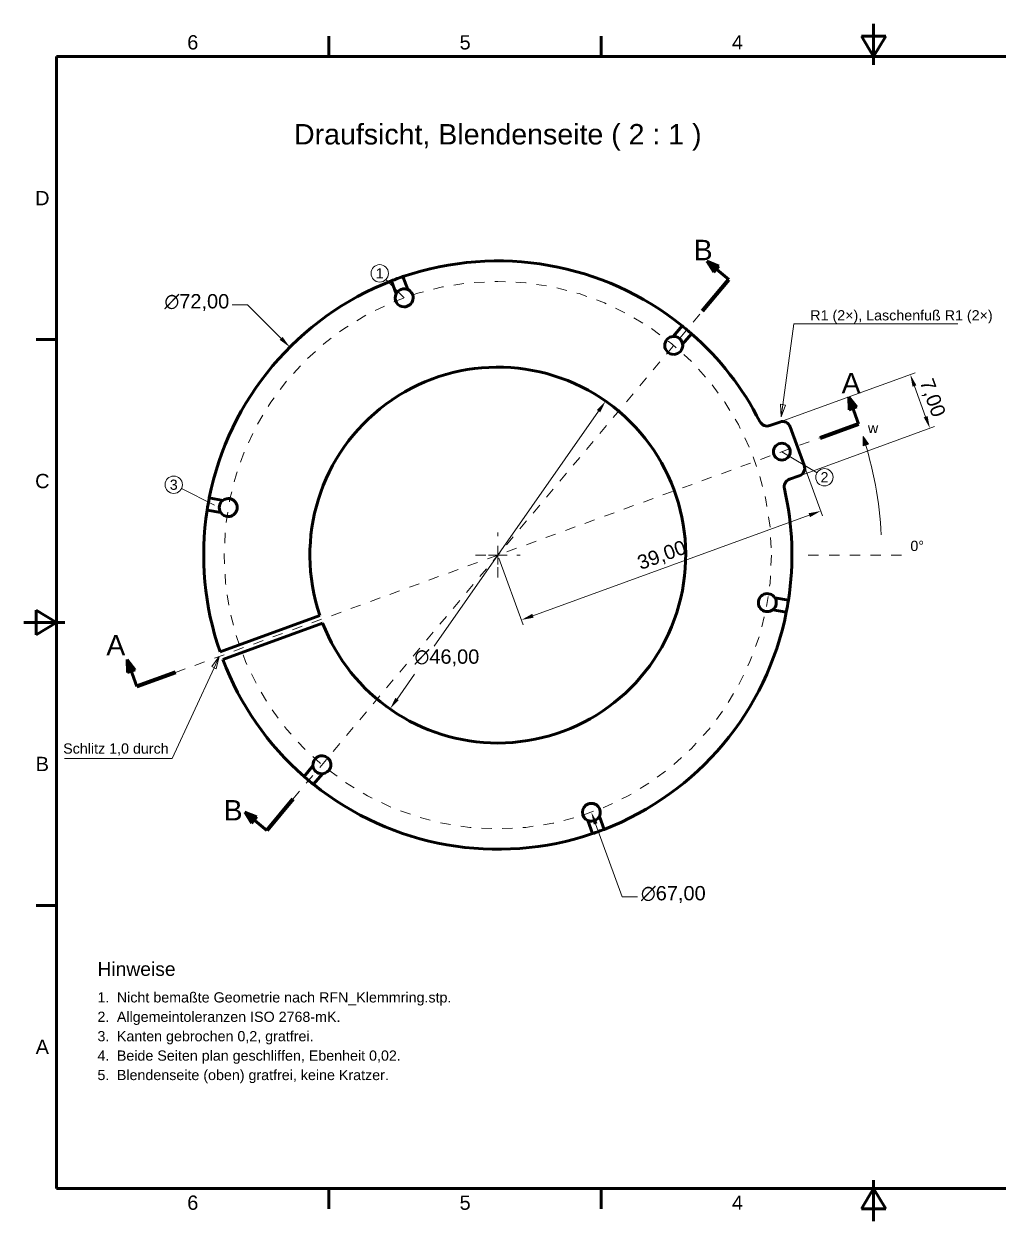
# Model space of a CAD drawing. Header units: inches. Extents: x 0.8 to 17.2, y 0.6 to 12.1.
# Drawn here: x 0.82 to 10.21, y 0.58 to 12.11 of the extents above; entities that cross this region are included whole.
import ezdxf
from ezdxf.enums import TextEntityAlignment as Align

# ---------------------------------------------------------------- set-up
doc = ezdxf.new("R2010")
doc.units = ezdxf.units.IN
doc.header["$MEASUREMENT"] = 0
doc.linetypes.add('CENTER2', pattern=[1.125, 0.75, -0.125, 0.125, -0.125])
for name, color, linetype, lineweight in [('BEMASSUNG', 7, 'Continuous', 18), ('MITTELLINIE', 7, 'CENTER2', 18), ('RAHMEN', 7, 'Continuous', 50), ('SCHNITTLINIE', 7, 'Continuous', 50), ('SICHTKANTE', 7, 'Continuous', 50), ('TEXT', 7, 'Continuous', 18)]:
    doc.layers.add(name, color=color, linetype=linetype, lineweight=lineweight)
doc.styles.add('ISO_101', font='arial.ttf')
doc.styles.add('ISO_14', font='arial.ttf')
doc.styles.add('ISO_20', font='arial.ttf')
doc.styles.add('ISO_78', font='arial.ttf')
doc.styles.add('ISO_81', font='arial.ttf')
doc.styles.add('ISO_82', font='arial.ttf')
doc.styles.add('ISO_DWG_RFN', font='arial.ttf')
doc.dimstyles.new('DWG_RFN', dxfattribs={"dimtxt": 0.137795, "dimasz": 0.11811, "dimexe": 0.049213, "dimexo": 0.031496, "dimgap": 0.031496, "dimtad": 1, "dimlfac": 25.4, "dimtxsty": 'ISO_DWG_RFN', "dimcen": 2.5, "dimclrd": 7, "dimclre": 7, "dimclrt": 7, "dimadec": 1, "dimazin": 3, "dimtfac": 1, "dimtmove": 0, "dimatfit": 3, "dimfxl": 0, "dimlwd": 18, "dimlwe": 18})

# ---------------------------------------------------------------- blocks, each defined once
blk = doc.blocks.new('Leader Text3')
at = {"layer": 'BEMASSUNG', "color": 7, "lineweight": 18}
for p, q in [((8.134, 8.443), (8.24, 9.224)), ((8.24, 9.224), (8.358, 9.224)), ((8.11, 8.447), (8.118, 8.326)), ((8.157, 8.44), (8.11, 8.447)), ((8.134, 8.443), (8.118, 8.326)), ((8.118, 8.326), (8.157, 8.44))]:
    blk.add_line(p, q, dxfattribs=at)
at = {"layer": 'BEMASSUNG', "color": 7, "lineweight": 18, "flags": 128}
blk.add_lwpolyline([(8.11, 8.447), (8.118, 8.326), (8.157, 8.44), (8.11, 8.447)], dxfattribs=at)
at = {"layer": 'BEMASSUNG', "color": 7}
blk.add_solid([(8.11, 8.447), (8.118, 8.326), (8.157, 8.44), (8.11, 8.447)], dxfattribs=at)
blk = doc.blocks.new('Leader Text4')
at = {"layer": 'BEMASSUNG', "color": 7, "lineweight": 18}
for p, q in [((2.7, 6.017), (2.629, 5.919)), ((2.651, 5.909), (2.7, 6.017)), ((2.672, 5.899), (2.7, 6.017)), ((2.651, 5.909), (2.247, 5.033)), ((2.629, 5.919), (2.672, 5.899)), ((2.247, 5.033), (2.129, 5.033))]:
    blk.add_line(p, q, dxfattribs=at)
at = {"layer": 'BEMASSUNG', "color": 7, "lineweight": 18, "flags": 128}
blk.add_lwpolyline([(2.672, 5.899), (2.7, 6.017), (2.629, 5.919), (2.672, 5.899)], dxfattribs=at)
at = {"layer": 'BEMASSUNG', "color": 7}
blk.add_solid([(2.672, 5.899), (2.7, 6.017), (2.629, 5.919), (2.672, 5.899)], dxfattribs=at)
blk = doc.blocks.new('*D19')
at = {"layer": 'BEMASSUNG', "color": 7, "lineweight": 18, "transparency": 16777216}
for p, q in [((2.826, 9.405), (2.975, 9.405)), ((2.975, 9.405), (3.298, 9.082)), ((5.386, 6.904), (5.386, 7.084)), ((5.296, 6.994), (5.476, 6.994))]:
    blk.add_line(p, q, dxfattribs=at)
at = {"layer": 'BEMASSUNG', "color": 7, "transparency": 16777216}
blk.add_solid([(3.312, 9.096), (3.284, 9.068), (3.381, 8.998)], dxfattribs=at)
at = {"layer": 'Defpoints', "color": 0, "transparency": 16777216}
for p in [(3.381, 8.998), (7.39, 4.99)]:
    blk.add_point(p, dxfattribs=at)
at = {"layer": 'BEMASSUNG', "color": 7, "lineweight": 18, "transparency": 16777216, "insert": (2.173, 9.509), "char_height": 0.1378, "attachment_point": 1, "style": 'ISO_DWG_RFN'}
blk.add_mtext('\\A1;{\\fAIGDT|b0|i0;\\ln}\\fArial|b0|i0;{\\H0.1378;72,00}', dxfattribs=at)
blk = doc.blocks.new('*D20')
at = {"layer": 'BEMASSUNG', "color": 7, "lineweight": 18, "transparency": 16777216}
for p, q in [((6.357, 8.381), (4.771, 6.117)), ((4.415, 5.607), (4.582, 5.846))]:
    blk.add_line(p, q, dxfattribs=at)
at = {"layer": 'BEMASSUNG', "color": 7, "transparency": 16777216}
for points in [[(6.341, 8.392), (6.373, 8.37), (6.425, 8.478)], [(4.399, 5.619), (4.431, 5.596), (4.347, 5.511)]]:
    blk.add_solid(points, dxfattribs=at)
at = {"layer": 'Defpoints', "color": 0, "transparency": 16777216}
for p in [(6.425, 8.478), (4.347, 5.511)]:
    blk.add_point(p, dxfattribs=at)
at = {"layer": 'BEMASSUNG', "color": 7, "lineweight": 18, "transparency": 16777216, "insert": (4.583, 6.085), "char_height": 0.1378, "attachment_point": 1, "style": 'ISO_DWG_RFN'}
blk.add_mtext('\\A1;{\\fAIGDT|b0|i0;\\ln}\\fArial|b0|i0;{\\H0.1378;46,00}', dxfattribs=at)
blk = doc.blocks.new('*D21')
at = {"layer": 'BEMASSUNG', "color": 7, "lineweight": 18, "transparency": 16777216}
for p, q in [((5.386, 6.904), (5.386, 7.084)), ((5.296, 6.994), (5.476, 6.994)), ((6.584, 3.701), (6.328, 4.404)), ((6.733, 3.701), (6.584, 3.701))]:
    blk.add_line(p, q, dxfattribs=at)
at = {"layer": 'BEMASSUNG', "color": 7, "transparency": 16777216}
blk.add_solid([(6.347, 4.411), (6.31, 4.398), (6.288, 4.515)], dxfattribs=at)
at = {"layer": 'Defpoints', "color": 0, "transparency": 16777216}
for p in [(4.484, 9.473), (6.288, 4.515)]:
    blk.add_point(p, dxfattribs=at)
at = {"layer": 'BEMASSUNG', "color": 7, "lineweight": 18, "transparency": 16777216, "insert": (6.765, 3.805), "char_height": 0.1378, "attachment_point": 1, "style": 'ISO_DWG_RFN'}
blk.add_mtext('\\A1;{\\fAIGDT|b0|i0;\\ln}\\fArial|b0|i0;{\\H0.1378;67,00}', dxfattribs=at)
blk = doc.blocks.new('*D22')
at = {"layer": 'BEMASSUNG', "color": 7, "lineweight": 18, "transparency": 16777216}
for p, q in [((8.282, 8.015), (8.516, 7.373)), ((5.724, 6.409), (8.388, 7.379)), ((5.397, 6.964), (5.63, 6.322))]:
    blk.add_line(p, q, dxfattribs=at)
at = {"layer": 'BEMASSUNG', "color": 7, "transparency": 16777216}
for points in [[(8.381, 7.397), (8.395, 7.36), (8.499, 7.419)], [(5.718, 6.428), (5.731, 6.391), (5.613, 6.369)]]:
    blk.add_solid(points, dxfattribs=at)
at = {"layer": 'Defpoints', "color": 0, "transparency": 16777216}
for p in [(8.271, 8.044), (8.499, 7.419), (5.386, 6.994)]:
    blk.add_point(p, dxfattribs=at)
at = {"layer": 'BEMASSUNG', "color": 7, "lineweight": 18, "transparency": 16777216, "insert": (6.715, 6.979), "char_height": 0.1378, "attachment_point": 1, "rotation": 20, "style": 'ISO_DWG_RFN'}
blk.add_mtext('\\A1;{39,00}', dxfattribs=at)
blk = doc.blocks.new('*D23')
at = {"layer": 'BEMASSUNG', "color": 7, "lineweight": 18, "transparency": 16777216}
for p, q in [((8.133, 8.287), (9.407, 8.751)), ((9.402, 8.623), (9.509, 8.327)), ((8.321, 7.769), (9.596, 8.233))]:
    blk.add_line(p, q, dxfattribs=at)
at = {"layer": 'BEMASSUNG', "color": 7, "transparency": 16777216}
for points in [[(9.42, 8.63), (9.383, 8.617), (9.361, 8.734)], [(9.528, 8.334), (9.491, 8.321), (9.55, 8.216)]]:
    blk.add_solid(points, dxfattribs=at)
at = {"layer": 'Defpoints', "color": 0, "transparency": 16777216}
for p in [(8.103, 8.276), (9.55, 8.216), (8.292, 7.758)]:
    blk.add_point(p, dxfattribs=at)
at = {"layer": 'BEMASSUNG', "color": 7, "lineweight": 18, "transparency": 16777216, "insert": (9.58, 8.71), "char_height": 0.1378, "attachment_point": 1, "rotation": 290, "style": 'ISO_DWG_RFN'}
blk.add_mtext('\\A1;{7,00}', dxfattribs=at)

msp = doc.modelspace()

# ---------------------------------------------------------------- hatches: boundary and pattern name
at = {"layer": 'BEMASSUNG'}
msp.add_hatch(color=7, dxfattribs=at).paths.add_polyline_path([(8.95846, 8.06384), (8.90604, 8.04681), (8.90548, 8.1377)])
at = {"layer": 'SCHNITTLINIE'}
for points in [[(7.51748, 9.77949), (7.46686, 9.71917), (7.40169, 9.82525)], [(8.84656, 8.42129), (8.77257, 8.39436), (8.76917, 8.51881)], [(1.89136, 5.8898), (1.81737, 5.86287), (1.81397, 5.98732)], [(3.06352, 4.47147), (3.0129, 4.41115), (2.94773, 4.51723)]]:
    msp.add_hatch(color=7, dxfattribs=at).paths.add_polyline_path(points)

# ---------------------------------------------------------------- linework, layer by layer
at = {"layer": 'BEMASSUNG'}
for p, q in [((4.48365, 9.47281), (4.30658, 9.64987)), ((8.35815, 9.22405), (9.81976, 9.22405)), ((8.90548, 8.1377), (8.95846, 8.06384)), ((8.90604, 8.04681), (8.90548, 8.1377)), ((8.12351, 7.99053), (8.46236, 7.78723)), ((8.95846, 8.06384), (8.90604, 8.04681)), ((2.65628, 7.47539), (2.33741, 7.63482)), ((2.12927, 5.03298), (1.209, 5.03298))]:
    msp.add_line(p, q, dxfattribs=at)
for centre in [(4.24743, 9.70903), (2.26258, 7.67224), (8.53409, 7.74418)]:
    msp.add_circle(centre, 0.08366, dxfattribs=at)
msp.add_arc((5.38583, 6.99409), 3.70079, 3, 18, dxfattribs=at)
at = {"layer": 'MITTELLINIE', "ltscale": 0.089497}
msp.add_line((3.41191, 4.64167), (7.35974, 9.34651), dxfattribs=at)
at = {"layer": 'MITTELLINIE', "ltscale": 0.08908}
msp.add_line((2.27818, 5.863), (8.49347, 8.12518), dxfattribs=at)
at = {"layer": 'MITTELLINIE', "ltscale": 0.096238}
for p, q in [((5.38583, 6.77756), (5.38583, 7.21063)), ((5.16929, 6.99409), (5.60236, 6.99409))]:
    msp.add_line(p, q, dxfattribs=at)
at = {"layer": 'MITTELLINIE', "ltscale": 0.093322}
msp.add_line((8.37795, 6.99409), (9.32283, 6.99409), dxfattribs=at)
at = {"layer": 'MITTELLINIE', "ltscale": 0.088748}
msp.add_circle((5.38583, 6.99409), 2.6378, dxfattribs=at)
at = {"layer": 'RAHMEN'}
for p, q in [((9.00787, 12.1122), (9.00787, 11.7185)), ((3.75853, 11.79724), (3.75853, 11.99409)), ((6.3832, 11.79724), (6.3832, 11.99409)), ((9.12598, 11.99409), (8.88976, 11.99409)), ((8.88976, 11.99409), (9.00787, 11.79724)), ((9.00787, 11.79724), (9.12598, 11.99409)), ((9.00787, 11.79724), (9.00787, 11.99409)), ((16.88189, 11.79724), (1.13386, 11.79724)), ((1.13386, 11.79724), (1.13386, 0.89173)), ((1.13386, 9.07087), (0.93701, 9.07087)), ((1.13386, 6.34449), (0.93701, 6.4626)), ((0.93701, 6.4626), (0.93701, 6.22638)), ((0.8189, 6.34449), (1.2126, 6.34449)), ((1.13386, 6.34449), (0.93701, 6.34449)), ((0.93701, 6.22638), (1.13386, 6.34449)), ((1.13386, 3.61811), (0.93701, 3.61811)), ((9.00787, 0.57677), (9.00787, 0.97047)), ((1.13386, 0.89173), (16.88189, 0.89173)), ((3.75853, 0.89173), (3.75853, 0.69488)), ((6.3832, 0.89173), (6.3832, 0.69488)), ((9.00787, 0.89173), (8.88976, 0.69488)), ((9.12598, 0.69488), (9.00787, 0.89173)), ((9.00787, 0.89173), (9.00787, 0.69488)), ((8.88976, 0.69488), (9.12598, 0.69488))]:
    msp.add_line(p, q, dxfattribs=at)
at = {"layer": 'SCHNITTLINIE'}
for p, q in [((7.61281, 9.64811), (7.40169, 9.82525)), ((7.40169, 9.82525), (7.51748, 9.77949)), ((7.46686, 9.71917), (7.40169, 9.82525)), ((7.51748, 9.77949), (7.46686, 9.71917)), ((8.86343, 8.25984), (8.76917, 8.51881)), ((8.76917, 8.51881), (8.84656, 8.42129)), ((8.77257, 8.39436), (8.76917, 8.51881)), ((8.84656, 8.42129), (8.77257, 8.39436)), ((1.90822, 5.72835), (1.81397, 5.98732)), ((1.81397, 5.98732), (1.89136, 5.8898)), ((1.81737, 5.86287), (1.81397, 5.98732)), ((1.89136, 5.8898), (1.81737, 5.86287)), ((3.15885, 4.34008), (2.94773, 4.51723)), ((2.94773, 4.51723), (3.06352, 4.47147)), ((3.0129, 4.41115), (2.94773, 4.51723)), ((3.06352, 4.47147), (3.0129, 4.41115))]:
    msp.add_line(p, q, dxfattribs=at)
at = {"layer": 'SCHNITTLINIE', "lineweight": 70}
for p, q in [((7.35974, 9.34651), (7.61281, 9.64811)), ((8.49347, 8.12518), (8.86343, 8.25984)), ((2.27818, 5.863), (1.90822, 5.72835)), ((3.41191, 4.64167), (3.15885, 4.34008))]:
    msp.add_line(p, q, dxfattribs=at)
at = {"layer": 'SICHTKANTE'}
for p, q in [((4.40648, 9.51215), (4.36104, 9.63701)), ((4.51747, 9.55255), (4.47202, 9.67741)), ((7.07686, 9.10126), (7.16227, 9.20305)), ((7.16733, 9.02534), (7.25275, 9.12713)), ((8.00893, 8.2421), (8.10325, 8.27643)), ((8.20417, 8.22937), (8.33882, 7.85941)), ((8.19745, 7.72416), (8.29176, 7.75849)), ((2.73596, 7.5213), (2.60511, 7.54438)), ((2.71545, 7.40499), (2.5846, 7.42806)), ((8.0562, 6.5832), (8.18706, 6.56013)), ((8.03569, 6.46689), (8.16655, 6.44381)), ((3.67096, 6.41183), (2.70892, 6.06168)), ((3.69789, 6.33784), (2.73585, 5.98769)), ((3.60432, 4.96285), (3.51891, 4.86106)), ((3.6948, 4.88693), (3.60939, 4.78514)), ((6.25418, 4.43564), (6.29963, 4.31078)), ((6.36517, 4.47604), (6.41062, 4.35118))]:
    msp.add_line(p, q, dxfattribs=at)
msp.add_circle((8.12351, 7.99053), 0.08071, dxfattribs=at)
for centre, radius, start, end in [((5.38583, 6.99409), 2.83465, 51.193748, 108.806252), ((5.38583, 6.99409), 2.83465, 111.193748, 168.806252), ((5.38583, 6.99409), 2.83465, 108.806252, 111.193748), ((4.48365, 9.47281), 0.08661, 152.985886, 270), ((4.48365, 9.47281), 0.08661, 67.014114, 152.985886), ((4.48365, 9.47281), 0.08661, 270, 67.014114), ((5.38583, 6.99409), 2.83465, 48.806252, 51.193748), ((5.38583, 6.99409), 2.83465, 26.9857, 48.806252), ((7.08137, 9.01476), 0.08661, 92.985886, 270), ((7.08137, 9.01476), 0.08661, 7.014114, 92.985886), ((7.08137, 9.01476), 0.08661, 270, 7.014114), ((5.38583, 6.99409), 1.81102, 270, 198.754341), ((7.982, 8.3161), 0.07874, 206.9857, 290), ((8.13018, 8.20244), 0.07874, 20, 110), ((8.26483, 7.83248), 0.07874, 290, 20), ((8.22438, 7.65017), 0.07874, 110, 193.0143), ((5.38583, 6.99409), 2.83465, 351.193748, 13.0143), ((5.38583, 6.99409), 2.83465, 168.806252, 171.193748), ((2.78811, 7.45214), 0.08661, 127.014114, 212.985886), ((2.78811, 7.45214), 0.08661, 270, 127.014114), ((5.38583, 6.99409), 2.83465, 171.193748, 199.2042), ((2.78811, 7.45214), 0.08661, 212.985886, 270), ((7.98355, 6.53605), 0.08661, 32.985886, 270), ((7.98355, 6.53605), 0.08661, 307.014114, 32.985886), ((7.98355, 6.53605), 0.08661, 270, 307.014114), ((5.38583, 6.99409), 2.83465, 348.806252, 351.193748), ((5.38583, 6.99409), 2.83465, 291.193748, 348.806252), ((5.38583, 6.99409), 1.81102, 201.245659, 270), ((5.38583, 6.99409), 2.83465, 200.7958, 228.806252), ((3.69028, 4.97343), 0.08661, 272.985886, 187.014114), ((3.69028, 4.97343), 0.08661, 187.014114, 270), ((5.38583, 6.99409), 2.83465, 228.806252, 231.193748), ((3.69028, 4.97343), 0.08661, 270, 272.985886), ((5.38583, 6.99409), 2.83465, 231.193748, 288.806252), ((6.28801, 4.51538), 0.08661, 332.985886, 247.014114), ((6.28801, 4.51538), 0.08661, 247.014114, 270), ((6.28801, 4.51538), 0.08661, 270, 332.985886), ((5.38583, 6.99409), 2.83465, 288.806252, 291.193748)]:
    msp.add_arc(centre, radius, start, end, dxfattribs=at)

# ---------------------------------------------------------------- block references
at = {"layer": 'BEMASSUNG'}
for name in ['Leader Text3', 'Leader Text4']:
    msp.add_blockref(name, (0, 0), dxfattribs=at)

# ---------------------------------------------------------------- texts
at = {"layer": 'RAHMEN', "style": 'ISO_14'}
for s, p in [('6', (2.44619, 11.93504)), ('5', (5.07087, 11.93504)), ('4', (7.69554, 11.93504)), ('D', (0.99606, 10.43406)), ('C', (0.99606, 7.70768)), ('B', (0.99606, 4.9813)), ('A', (0.99606, 2.25492)), ('6', (2.44619, 0.75394)), ('5', (5.07087, 0.75394)), ('4', (7.69554, 0.75394))]:
    msp.add_text(s, height=0.1378, dxfattribs=at).set_placement(p, align=Align.MIDDLE_CENTER)
at = {"layer": 'TEXT'}
for s, height, style, p in [('Draufsicht, Blendenseite ( 2 : 1 )', 0.1968504, 'ISO_20', (5.38583, 11.04921)), ('B', 0.19685, 'ISO_20', (7.36425, 9.93376)), ('1', 0.09843, 'ISO_78', (4.24743, 9.70903)), ('A', 0.19685, 'ISO_20', (8.791, 8.65118)), ('2', 0.09843, 'ISO_78', (8.53409, 7.74418)), ('3', 0.09843, 'ISO_78', (2.26258, 7.67224)), ('A', 0.19685, 'ISO_20', (1.70422, 6.12551)), ('B', 0.19685, 'ISO_20', (2.83437, 4.53526))]:
    msp.add_text(s, height=height, dxfattribs=dict(at, style=style)).set_placement(p, align=Align.MIDDLE_CENTER)
for s, height, style, p in [('R1 (2×), Laschenfuß R1 (2×)', 0.0984252, 'ISO_81', (8.39752, 9.25555)), ('w', 0.09843, 'ISO_81', (8.95273, 8.1692)), ('0°', 0.098425, 'ISO_81', (9.3622, 7.03346)), ('Hinweise', 0.132874, 'ISO_101', (1.52756, 2.93898)), ('1.', 0.098425, 'ISO_81', (1.52756, 2.68307)), ('Nicht bemaßte Geometrie nach RFN_Klemmring.stp.', 0.0984252, 'ISO_81', (1.71457, 2.68307)), ('2.', 0.098425, 'ISO_81', (1.52756, 2.49606)), ('Allgemeintoleranzen ISO 2768-mK.', 0.0984252, 'ISO_81', (1.71457, 2.49606)), ('3.', 0.098425, 'ISO_81', (1.52756, 2.30906)), ('Kanten gebrochen 0,2, gratfrei.', 0.0984252, 'ISO_81', (1.71457, 2.30906)), ('4.', 0.098425, 'ISO_81', (1.52756, 2.12205)), ('Beide Seiten plan geschliffen, Ebenheit 0,02.', 0.0984252, 'ISO_81', (1.71457, 2.12205)), ('5.', 0.098425, 'ISO_81', (1.52756, 1.93504)), ('Blendenseite (oben) gratfrei, keine Kratzer.', 0.0984252, 'ISO_81', (1.71457, 1.93504))]:
    msp.add_text(s, height=height, dxfattribs=dict(at, style=style)).set_placement(p)
at = {"layer": 'TEXT', "style": 'ISO_82'}
msp.add_text('Schlitz 1,0 durch', height=0.0984252, dxfattribs=at).set_placement((2.21346, 5.08095), align=Align.RIGHT)

# ---------------------------------------------------------------- dimensions: what is measured, and where the dimension line sits
at = {"layer": 'BEMASSUNG', "color": 7, "lineweight": 18}
for p1, p2, text, override, picture, middle in [((7.39022, 4.9897), (3.38143, 8.99849), '{\\fAIGDT|b0|i0;\\ln}\\fArial|b0|i0;{\\H0.1378;72,00}', {"dimgap": 0.031496, "dimtad": 0, "dimtih": 1, "dimtoh": 1, "dimdec": 2, "dimlfac": 25.4, "dimsah": 1, "dimtol": 0, "dimlim": 0, "dimtp": 0, "dimtm": 0, "dimtdec": 2, "dimtofl": 0}, '*D19', (2.48368, 9.40503)), ((4.48365, 9.47281), (6.28801, 4.51538), '{\\fAIGDT|b0|i0;\\ln}\\fArial|b0|i0;{\\H0.1378;67,00}', {"dimgap": 0.031496, "dimtad": 0, "dimtih": 1, "dimtoh": 1, "dimdec": 2, "dimlfac": 25.4, "dimsah": 1, "dimtol": 0, "dimlim": 0, "dimtp": 0, "dimtm": 0, "dimtdec": 2, "dimtofl": 0}, '*D21', (7.07546, 3.70147)), ((6.42459, 8.4776), (4.34707, 5.51059), '{\\fAIGDT|b0|i0;\\ln}\\fArial|b0|i0;{\\H0.1378;46,00}', {"dimgap": 0.031496, "dimtad": 0, "dimtih": 1, "dimtoh": 1, "dimdec": 2, "dimlfac": 25.4, "dimsah": 1, "dimtol": 0, "dimlim": 0, "dimtp": 0, "dimtm": 0, "dimtdec": 2, "dimatfit": 2}, '*D20', (4.67684, 5.98155))]:
    dim = msp.add_diameter_dim_2p(p1=p1, p2=p2, text=text, dimstyle='DWG_RFN', override=override, dxfattribs=at)
    dim.commit()
    dim.dimension.update_dxf_attribs({"geometry": picture, "text_midpoint": middle, "dimtype": 163})
for base, p1, p2, angle, picture, middle in [((9.54962, 8.21631), (8.10325, 8.27643), (8.29176, 7.75849), 110, '*D23', (9.45536, 8.47528)), ((8.49913, 7.41899), (5.38583, 6.99409), (8.2715, 8.04439), 200, '*D22', (7.05629, 6.89384))]:
    dim = msp.add_linear_dim(base=base, p1=p1, p2=p2, angle=angle, text='{<>}', dimstyle='DWG_RFN', override={"dimgap": 0.031496, "dimdec": 2, "dimlfac": 12.7, "dimsah": 1, "dimtol": 0, "dimlim": 0, "dimtp": 0, "dimtm": 0, "dimtdec": 2, "dimtofl": 0, "dimatfit": 1}, dxfattribs=at)
    dim.commit()
    dim.dimension.update_dxf_attribs({"geometry": picture, "text_midpoint": middle, "dimtype": 160})

doc.saveas('drawing.dxf')
